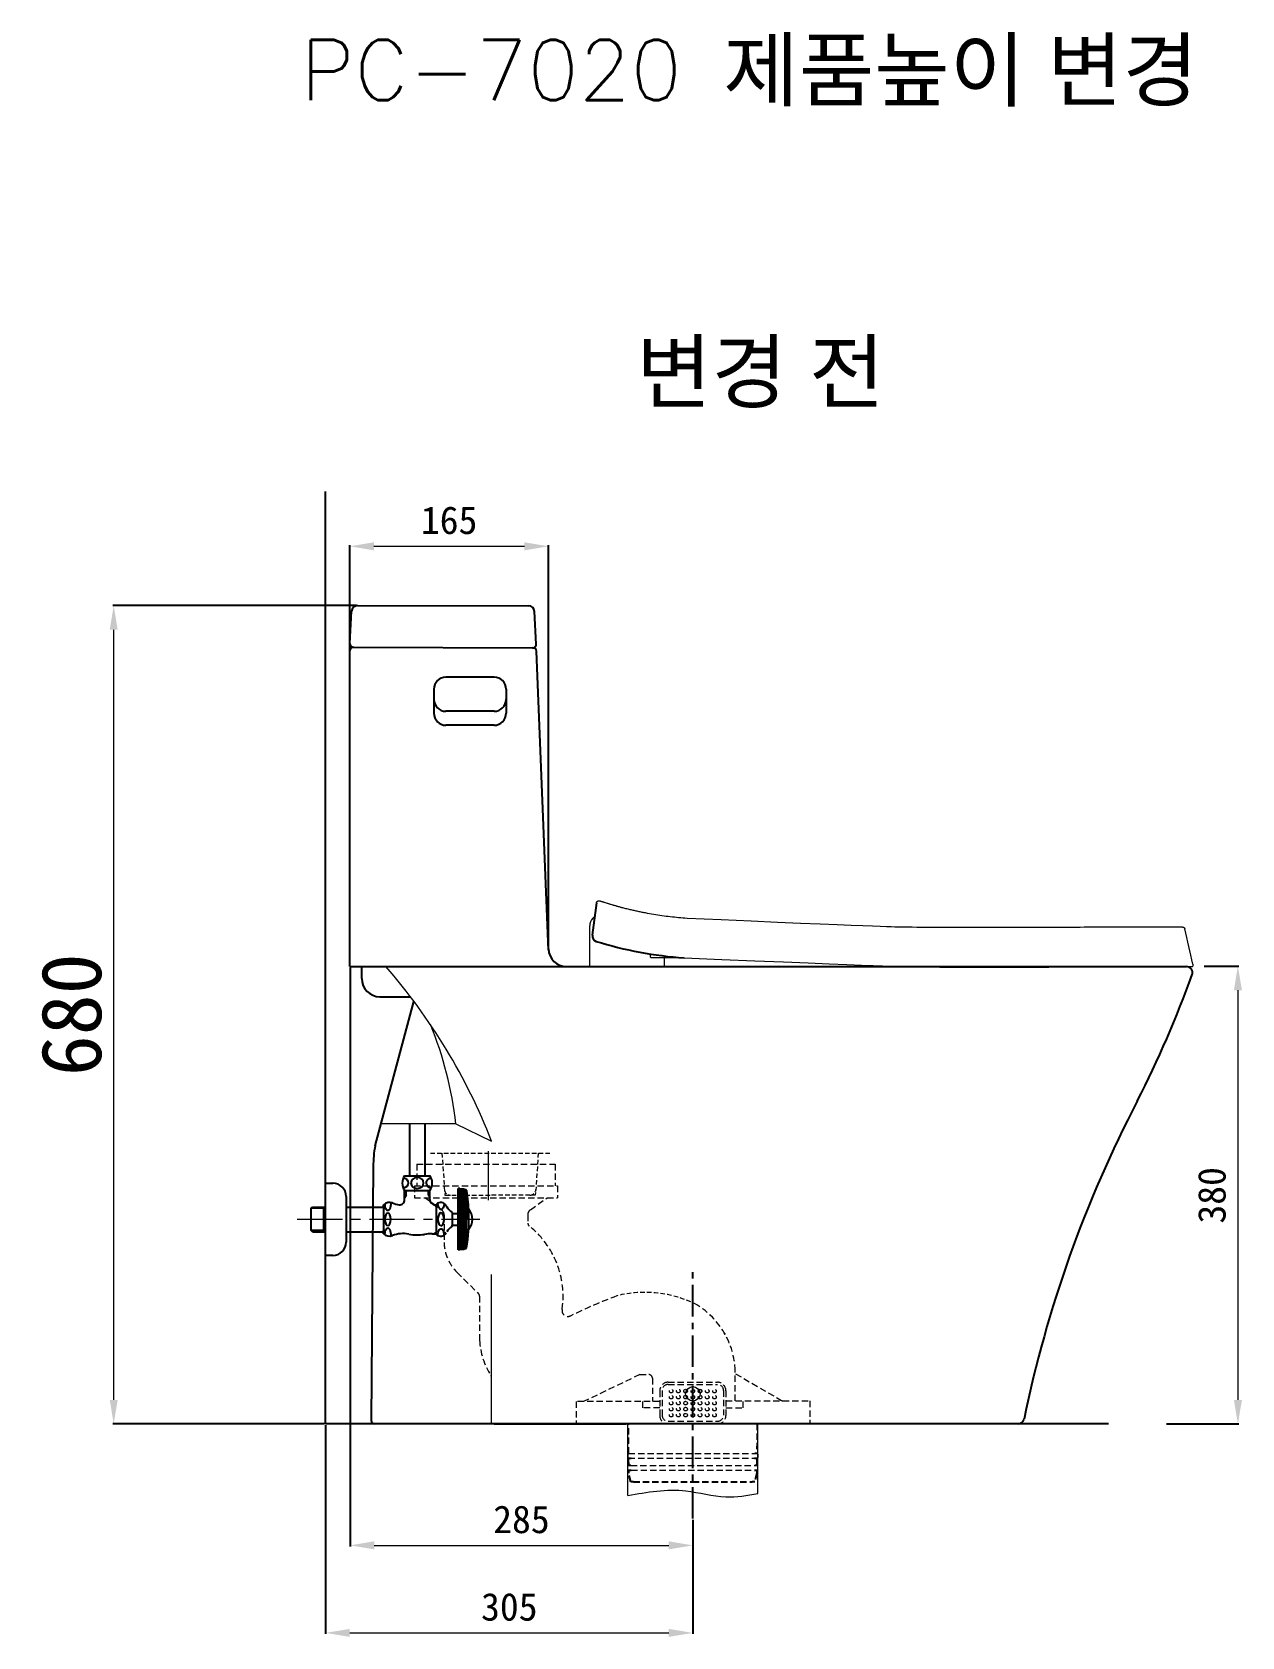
# Model space of a CAD drawing. Extents: x -292 to 8358, y -366 to 1940.
# Drawn here: x 2093 to 3099, y -281 to 1053 of the extents above; entities that cross this region are included whole.
import ezdxf

# ---------------------------------------------------------------- set-up
doc = ezdxf.new("R2010")
doc.units = 0
doc.header["$LTSCALE"] = 3
doc.header["$MEASUREMENT"] = 0
doc.linetypes.add('CENTER', pattern=[2, 1.25, -0.25, 0.25, -0.25])
doc.linetypes.add('HIDDEN', pattern=[0.375, 0.25, -0.125])
doc.layers.get('0').update_dxf_attribs({"linetype": 'CONTINUOUS'})
doc.layers.get('DEFPOINTS').update_dxf_attribs({"linetype": 'CONTINUOUS'})
doc.layers.add('1', color=1, linetype='CENTER', lineweight=5)
doc.layers.add('3', color=3, linetype='CONTINUOUS', lineweight=15)
for name, color, linetype in [('4', 4, 'CONTINUOUS'), ('CENTER', 2, 'CENTER'), ('FAUCET', 4, 'CONTINUOUS')]:
    doc.layers.add(name, color=color, linetype=linetype)
doc.styles.add('GHS', font='romans', dxfattribs={"bigfont": 'ghs'})
doc.dimstyles.new('Standard$0', dxfattribs={"dimtxt": 0.18, "dimasz": 0.18, "dimexe": 0.18, "dimexo": 0.0625, "dimgap": 0.09, "dimtad": 0, "dimtih": 1, "dimtoh": 1, "dimdec": 4, "dimzin": 0, "dimdsep": 46, "dimtxsty": 'Standard', "dimcen": 0.09, "dimadec": 0, "dimazin": 0, "dimtfac": 1, "dimtdec": 4, "dimtofl": 0, "dimtmove": 0, "dimatfit": 3, "dimfxl": 0, "dimtolj": 1, "dimtzin": 0, "dimarcsym": 0})

# ---------------------------------------------------------------- blocks, each defined once
blk = doc.blocks.new('*D37')
at = {"color": 7, "lineweight": -2}
for p, q in [((2357.7, 275.7), (2357.7, -205.3)), ((2642.4, -183.3), (2642.4, -205.3))]:
    blk.add_line(p, q, dxfattribs=at)
at = {"color": 7, "linetype": 'Continuous', "lineweight": 0}
blk.add_line((2377.7, -204.5), (2622.4, -204.5), dxfattribs=at)
at = {"color": 7}
for points in [[(2377.7, -201.1), (2377.7, -207.8), (2357.7, -204.5)], [(2622.4, -201.1), (2622.4, -207.8), (2642.4, -204.5)]]:
    blk.add_solid(points, dxfattribs=at)
at = {"layer": 'DEFPOINTS', "color": 0}
for p in [(2357.7, 276.7), (2642.4, -182.3), (2642.4, -204.5)]:
    blk.add_point(p, dxfattribs=at)
at = {"color": 7, "insert": (2500, -183), "char_height": 23, "attachment_point": 5}
blk.add_mtext('\\A1;285', dxfattribs=at)
blk = doc.blocks.new('*D38')
at = {"color": 7, "lineweight": -2}
for p, q in [((2337.3, -104.6), (2337.3, -278)), ((2642.4, -183.3), (2642.4, -278))]:
    blk.add_line(p, q, dxfattribs=at)
at = {"color": 7, "linetype": 'Continuous', "lineweight": 0}
blk.add_line((2357.3, -277.2), (2622.4, -277.2), dxfattribs=at)
at = {"color": 7}
for points in [[(2357.3, -273.9), (2357.3, -280.5), (2337.3, -277.2)], [(2622.4, -273.9), (2622.4, -280.5), (2642.4, -277.2)]]:
    blk.add_solid(points, dxfattribs=at)
at = {"layer": 'DEFPOINTS', "color": 0}
for p in [(2337.3, -103.6), (2642.4, -182.3), (2642.4, -277.2)]:
    blk.add_point(p, dxfattribs=at)
at = {"color": 7, "insert": (2489.9, -255.7), "char_height": 23, "attachment_point": 5}
blk.add_mtext('\\A1;305', dxfattribs=at)
blk = doc.blocks.new('*D39')
at = {"color": 7, "lineweight": -2}
for p, q in [((3067.3, 276.7), (3096.1, 276.7)), ((3035.9, -103.6), (3096.1, -103.6))]:
    blk.add_line(p, q, dxfattribs=at)
at = {"color": 7, "linetype": 'Continuous', "lineweight": 0}
blk.add_line((3095.3, 256.7), (3095.3, -83.6), dxfattribs=at)
at = {"color": 7}
for points in [[(3092, 256.7), (3098.7, 256.7), (3095.3, 276.7)], [(3092, -83.6), (3098.7, -83.6), (3095.3, -103.6)]]:
    blk.add_solid(points, dxfattribs=at)
at = {"layer": 'DEFPOINTS', "color": 0}
for p in [(3066.3, 276.7), (3034.9, -103.6), (3095.3, -103.6)]:
    blk.add_point(p, dxfattribs=at)
at = {"color": 7, "insert": (3073.8, 86.3), "char_height": 23, "attachment_point": 5, "rotation": 90}
blk.add_mtext('\\A1;380', dxfattribs=at)
blk = doc.blocks.new('*D40')
at = {"color": 7, "lineweight": -2}
for p, q in [((2362.9, 576.2), (2160.4, 576.2)), ((2336.3, -103.6), (2160.4, -103.6))]:
    blk.add_line(p, q, dxfattribs=at)
at = {"color": 7, "linetype": 'Continuous', "lineweight": 0}
blk.add_line((2161.2, -83.6), (2161.2, 556.2), dxfattribs=at)
at = {"color": 7}
for points in [[(2157.9, 556.2), (2164.5, 556.2), (2161.2, 576.2)], [(2157.9, -83.6), (2164.5, -83.6), (2161.2, -103.6)]]:
    blk.add_solid(points, dxfattribs=at)
at = {"layer": 'DEFPOINTS', "color": 0}
for p in [(2161.2, 576.2), (2363.9, 576.2), (2337.3, -103.6)]:
    blk.add_point(p, dxfattribs=at)
at = {"color": 1, "insert": (2126.2, 236.3), "char_height": 50, "attachment_point": 5, "rotation": 90}
blk.add_mtext('\\A1;680', dxfattribs=at)
blk = doc.blocks.new('*D41')
at = {"color": 7, "lineweight": -2}
for p, q in [((2357.4, 277.3), (2357.4, 626.3)), ((2522.5, 291), (2522.5, 626.3))]:
    blk.add_line(p, q, dxfattribs=at)
at = {"color": 7, "linetype": 'Continuous', "lineweight": 0}
blk.add_line((2377.4, 625.5), (2502.5, 625.5), dxfattribs=at)
at = {"color": 7}
for points in [[(2377.4, 628.8), (2377.4, 622.1), (2357.4, 625.5)], [(2502.5, 628.8), (2502.5, 622.1), (2522.5, 625.5)]]:
    blk.add_solid(points, dxfattribs=at)
at = {"layer": 'DEFPOINTS', "color": 0}
for p in [(2522.5, 625.5), (2522.5, 290), (2357.4, 276.3)]:
    blk.add_point(p, dxfattribs=at)
at = {"color": 7, "insert": (2439.9, 647), "char_height": 23, "attachment_point": 5}
blk.add_mtext('\\A1;165', dxfattribs=at)

msp = doc.modelspace()

# ---------------------------------------------------------------- linework, layer by layer
at = {"color": 5}
for p, q in [((2337.3, -103.6), (2337.3, 671.1)), ((2987.8, -103.6), (2337.3, -103.6))]:
    msp.add_line(p, q, dxfattribs=at)
at = {"color": 7}
for p, q in [((2363.9, 576.2), (2505.9, 576)), ((2357.5, 544.8), (2358.9, 571.5)), ((2512.3, 544.3), (2510.9, 571.3)), ((2357.4, 276.3), (2357.4, 538.6)), ((2360.4, 541.6), (2509.3, 541.2)), ((2522.5, 290), (2512.5, 538.3)), ((2562.3, 329.2), (2558.9, 302.5)), ((2357.4, 276.3), (2501.8, 276.3)), ((2367.4, 266.3), (2367.4, 276.3)), ((2501.8, 276.3), (3052.6, 276.3)), ((2556.8, 276.3), (2619, 276.3)), ((2378.5, 127.5), (2410.6, 247.4)), ((2382.4, 251.3), (2407.7, 251.3)), ((2376.8, 110.3), (2375.2, -100.6)), ((2449.3, -103.6), (2378.2, -103.6)), ((2477.4, -103.6), (2587, -103.6))]:
    msp.add_line(p, q, dxfattribs=at)
at = {"color": 7, "linetype": 'HIDDEN', "lineweight": 0, "ltscale": 7}
for p, q in [((2413, 112.3), (2528, 112.3)), ((2413, 112.3), (2413, 94.3)), ((2528, 112.3), (2528, 94.3)), ((2411, 94.3), (2530, 94.3)), ((2411, 94.3), (2411, 84.3)), ((2530, 94.3), (2530, 84.3)), ((2411, 84.3), (2530, 84.3)), ((2507.4, 74.2), (2521.3, 84.3)), ((2435.7, 70.2), (2435.7, 47)), ((2505.3, 70.2), (2505.3, 63.2)), ((2446.4, 22.4), (2464.3, 4.6)), ((2465.2, 2.5), (2465.2, -34)), ((2475.2, -103.6), (2475.2, -65.1)), ((2598.4, -62.6), (2551.6, -85)), ((2598.4, -62.6), (2605.8, -62.6)), ((2608.8, -65.6), (2608.8, -85)), ((2677.7, -84.5), (2677.7, -59.3)), ((2677.9, -61.9), (2716.1, -84.1)), ((2614.9, -76), (2614.9, -96.6)), ((2616.9, -75.8), (2616.9, -96.3)), ((2621.9, -69), (2662.9, -69)), ((2621.9, -70.8), (2662.9, -70.8)), ((2667.9, -75.8), (2667.9, -96.3)), ((2669.9, -76), (2669.9, -96.6)), ((2614.9, -85), (2545.6, -85)), ((2545.6, -85), (2545.6, -103.6)), ((2600.7, -85), (2600.7, -90.1)), ((2614.9, -90.1), (2600.7, -90.1)), ((2669.9, -84.5), (2739.7, -84.5)), ((2669.9, -90.1), (2684.2, -90.1)), ((2684.2, -90.1), (2684.2, -84.5)), ((2739.7, -84.5), (2739.7, -103.6)), ((2621.9, -101.3), (2662.9, -101.3)), ((2589, -132.1), (2588.8, -132.1)), ((2589, -128.1), (2695.9, -128.1)), ((2589, -132.1), (2695.9, -132.1)), ((2590.9, -138.1), (2693.9, -138.1)), ((2591.2, -142.1), (2693.6, -142.1))]:
    msp.add_line(p, q, dxfattribs=at)
at = {"color": 7, "linetype": 'Continuous', "lineweight": 0}
for p, q in [((2588.3, -163), (2588.3, -103.6)), ((2696.4, -161.5), (2696.4, -103.6)), ((2588.3, -128.6), (2588.3, -131.6)), ((2696.4, -128.6), (2696.4, -131.6))]:
    msp.add_line(p, q, dxfattribs=at)
at = {"color": 7, "linetype": 'HIDDEN', "ltscale": 7}
for p, q in [((2589, -128.1), (2588.9, -103.6)), ((2695.8, -103.6), (2695.7, -128.1)), ((2589, -132.1), (2591.2, -132.1)), ((2589.1, -138.1), (2589, -132.1)), ((2693.6, -132.1), (2695.7, -132.1)), ((2695.7, -128.1), (2693.9, -128.1)), ((2695.7, -132.1), (2695.6, -138.1)), ((2590.9, -138.1), (2588.8, -138.1)), ((2588.8, -142.1), (2591.2, -142.1)), ((2589.1, -144.6), (2589.1, -142.1)), ((2591, -151.6), (2589.1, -144.6)), ((2693.6, -142.1), (2695.9, -142.1)), ((2695.6, -144.6), (2693.8, -151.6)), ((2695.9, -138.1), (2693.9, -138.1)), ((2695.6, -142.1), (2695.6, -144.6)), ((2593, -151.6), (2591, -151.6)), ((2593, -151.6), (2642.4, -151.6)), ((2642.4, -151.6), (2691.8, -151.6)), ((2693.8, -151.6), (2691.8, -151.6))]:
    msp.add_line(p, q, dxfattribs=at)
at = {"color": 7, "linetype": 'HIDDEN', "lineweight": 0, "ltscale": 7}
for centre in [(2624.4, -76.3), (2624.4, -81.3), (2624.4, -86.3), (2624.4, -91.3), (2624.4, -96.3)]:
    msp.add_circle(centre, 1.5, dxfattribs=at)
at = {"color": 7}
for centre, radius, start, end in [((2363.9, 571.2), 5, 90, 177.0393), ((2505.9, 571), 5, 2.9606, 90), ((2360.4, 538.6), 3, 89.8999, 180), ((2360.5, 544.6), 3, 177.0393, 269.8999), ((2509.3, 544.2), 3, 269.8999, 2.9606), ((2509.5, 538.2), 3, 1.2161, 89.8999), ((2563.9, 301.9), 5, 172.8994, 247.9703), ((2658.8, 611), 328.3, 252.8594, 265.8851), ((2537.5, 291.3), 15, 181.2619, 270), ((2229, 566.8), 880, 332.8067, 340.2651), ((3052.6, 271.3), 4.99, 340.2651, 90), ((2382.4, 266.3), 15, 180, 270), ((3909.1, -303.9), 1012.3, 152.4309, 168.3591), ((2476.8, 109.5), 100, 169.6083, 179.5663), ((2378.2, -100.6), 3, 179.5663, 270), ((2912.7, -98.6), 5, 270, 348.5243)]:
    msp.add_arc(centre, radius, start, end, dxfattribs=at)
at = {"color": 7, "linetype": 'HIDDEN', "lineweight": 0, "ltscale": 7}
for centre, radius, start, end in [((2430.7, 70.2), 5, 0.0447, 54.1067), ((2510.3, 70.2), 5, 125.8861, 179.7556), ((2508.3, 63.2), 3, 179.7556, 231.4151), ((2459.8, 2.4), 74.8, 351.5468, 51.4151), ((2472.1, 48.2), 36.4, 181.8849, 225.0733), ((2462.2, 2.5), 3, 0.0895, 45.2408), ((2710.3, -352.7), 378.8, 110.2437, 116.5549), ((2538.7, -9.3), 5, 171.5468, 296.5549), ((2610.7, -61.8), 67, 2.0828, 58.4605), ((2523.3, -31.5), 58.1, 182.4762, 213.3534), ((2472.2, -65.1), 3, 0, 33.3534), ((2605.8, -65.6), 3, 0, 90), ((2621.9, -76), 7, 90, 180), ((2621.9, -75.8), 5, 90, 180), ((2662.9, -76), 7, 360, 90), ((2662.9, -75.8), 5, 0, 90), ((2717.6, -81.5), 3, 239.7939, 270), ((2621.9, -96.6), 7, 179.7381, 270), ((2621.9, -96.3), 5, 180, 270), ((2662.9, -96.3), 5, 270, 0), ((2662.9, -96.6), 7, 270, 0), ((2588.8, -131.6), 0.5, 180, 270), ((2695.9, -128.6), 0.5, 0, 90), ((2695.9, -131.6), 0.5, 270, 360), ((2588.8, -138.6), 0.5, 90, 180), ((2588.8, -141.6), 0.5, 180, 270), ((2695.9, -138.6), 0.5, 0, 90), ((2695.9, -141.6), 0.5, 270, 0)]:
    msp.add_arc(centre, radius, start, end, dxfattribs=at)
at = {"color": 7, "linetype": 'HIDDEN', "lineweight": 0, "ltscale": 5}
msp.add_arc((2602.5, -90.6), 96.3, 63.2809, 103.9725, dxfattribs=at)
at = {"color": 7, "linetype": 'Continuous', "lineweight": 0}
msp.add_spline([(2588.3, -163), (2636.7, -159.2), (2669.9, -164.2), (2696.4, -161.5)], degree=3, dxfattribs=at)
at = {"layer": '1', "color": 7, "linetype": 'Continuous'}
for p, q in [((2556.8, 276.3), (2556.8, 310.2)), ((2619, 276.3), (2619, 283.9)), ((2433.6, 74.2), (2419.7, 84.3))]:
    msp.add_line(p, q, dxfattribs=at)
at = {"layer": '1', "color": 7, "linetype": 'CENTER', "ltscale": 10}
msp.add_line((2313.7, 66.4), (2465.3, 66.4), dxfattribs=at)
at = {"layer": '1', "color": 7, "linetype": 'HIDDEN', "ltscale": 7}
for centre in [(2630.4, -76.3), (2630.4, -76.3), (2630.4, -81.3), (2630.4, -81.3), (2636.4, -76.3), (2636.4, -81.3), (2642.4, -76.3), (2642.4, -81.3), (2648.4, -76.3), (2648.4, -81.3), (2648.4, -81.3), (2654.4, -76.3), (2654.4, -76.3), (2654.4, -81.3), (2654.4, -81.3), (2660.4, -76.3), (2660.4, -76.3), (2660.4, -81.3), (2660.4, -81.3), (2630.4, -86.3), (2630.4, -86.3), (2630.4, -91.3), (2630.4, -91.3), (2636.4, -86.3), (2636.4, -91.3), (2642.4, -86.3), (2642.4, -91.3), (2648.4, -86.3), (2648.4, -86.3), (2648.4, -91.3), (2648.4, -91.3), (2654.4, -86.3), (2654.4, -86.3), (2654.4, -91.3), (2654.4, -91.3), (2660.4, -86.3), (2660.4, -86.3), (2660.4, -91.3), (2660.4, -91.3), (2630.4, -96.3), (2630.4, -96.3), (2636.4, -96.3), (2642.4, -96.3), (2648.4, -96.3), (2648.4, -96.3), (2654.4, -96.3), (2654.4, -96.3), (2660.4, -96.3), (2660.4, -96.3)]:
    msp.add_circle(centre, 1.5, dxfattribs=at)
at = {"layer": '1', "color": 7, "linetype": 'Continuous'}
for centre in [(2636.4, -76.3), (2636.4, -81.3), (2648.4, -76.3)]:
    msp.add_circle(centre, 1.5, dxfattribs=at)
at = {"layer": '1', "color": 7, "linetype": 'HIDDEN', "ltscale": 0.3}
for centre in [(2636.4, -86.3), (2636.4, -91.3), (2636.4, -96.3)]:
    msp.add_circle(centre, 1.5, dxfattribs=at)
at = {"layer": '1', "color": 7, "linetype": 'Continuous'}
for centre, radius, start, end in [((2565.9, 310.2), 9.1, 136.8423, 180), ((2569.7, 306.7), 14.3, 128.7913, 136.8423), ((3057.2, 277.4), 1, 270.0063, 13.018)]:
    msp.add_arc(centre, radius, start, end, dxfattribs=at)
at = {"layer": '1', "color": 7, "linetype": 'Continuous', "extrusion": (0, 0, -1)}
msp.add_arc((-2607.5, 284.4), 0.5, 270, 359.4, dxfattribs=at)
at = {"layer": '1', "color": 7, "linetype": 'Continuous'}
for points, degree, knots in [([(2562.3, 329.2), (2562.3, 329.4), (2562.3, 329.8), (2562.7, 330.3), (2563.1, 330.7), (2563.6, 330.9), (2564, 330.9), (2564.2, 331), (2564.4, 330.9), (2564.5, 330.9), (2564.7, 330.9), (2564.8, 330.9), (2564.8, 330.9), (2564.9, 330.8), (2564.9, 330.8)], 3, [0, 0, 0, 0, 0.045151, 0.108704, 0.159286, 0.201949, 0.237824, 0.265764, 0.288234, 0.314375, 0.358177, 0.462235, 0.710803, 1, 1, 1, 1]), ([(2582.7, 325.5), (2582.3, 325.6), (2581.8, 325.7), (2581, 326), (2580.5, 326.1), (2579.3, 326.4), (2578.5, 326.7), (2576.9, 327.1), (2576.2, 327.3), (2574.7, 327.8), (2574, 328), (2572.7, 328.4), (2572, 328.6), (2570.8, 328.9), (2570.3, 329.1), (2569.2, 329.4), (2568.8, 329.6), (2567.9, 329.9), (2567.5, 330), (2566.8, 330.2), (2566.5, 330.3), (2566.2, 330.4), (2566, 330.5), (2565.8, 330.5), (2565.8, 330.6), (2565.6, 330.6), (2565.5, 330.6), (2565.4, 330.7), (2565.4, 330.7), (2565.3, 330.7), (2565.2, 330.8), (2565.1, 330.8), (2565.1, 330.8)], 3, [0, 0, 0, 0, 0.036347, 0.036347, 0.072693, 0.072693, 0.145387, 0.145387, 0.21808, 0.21808, 0.290773, 0.290773, 0.363467, 0.363467, 0.43616, 0.43616, 0.508853, 0.508853, 0.581547, 0.581547, 0.65424, 0.65424, 0.690587, 0.690587, 0.726934, 0.726934, 0.76328, 0.76328, 0.799627, 0.799627, 0.87232, 1, 1, 1, 1]), ([(2582.9, 325.4), (2582.9, 325.4), (2582.9, 325.5), (2576.9, 327), (2570.9, 328.8), (2565.1, 330.8)], 3, [0, 0, 0, 0, 0.004294, 0.004294, 1, 1, 1, 1]), ([(2637.6, 316.3), (2632.9, 316.6), (2628.3, 317.1), (2619.1, 318.2), (2614.4, 318.8), (2607.6, 320), (2605.3, 320.4), (2602.4, 321), (2601.8, 321.1), (2600.7, 321.3), (2600.1, 321.4), (2599, 321.6), (2598.4, 321.8), (2597.3, 322), (2596.7, 322.1), (2595.6, 322.4), (2595, 322.5), (2593.9, 322.7), (2593.3, 322.9), (2591.6, 323.3), (2590.5, 323.5), (2588.3, 324.1), (2587.1, 324.3), (2585.5, 324.8), (2584.9, 324.9), (2583.8, 325.2), (2583.3, 325.3), (2582.7, 325.5)], 3, [0, 0, 0, 0, 0.25, 0.25, 0.5, 0.5, 0.625, 0.625, 0.65625, 0.65625, 0.6875, 0.6875, 0.71875, 0.71875, 0.75, 0.75, 0.78125, 0.78125, 0.8125, 0.8125, 0.875, 0.875, 0.9375, 0.9375, 0.96875, 0.96875, 1, 1, 1, 1]), ([(3049.2, 309.2), (3049.3, 309.2), (3048.9, 309.2), (3047.6, 309.2), (3046.6, 309.2), (3044.1, 309.2), (3042.5, 309.2), (3038.7, 309.2), (3036.4, 309.2), (3028.9, 309.2), (3022.7, 309.2), (3008.6, 309.1), (3001, 309.1), (2984.9, 309), (2976.4, 309), (2958.7, 308.9), (2949.4, 308.9), (2930.1, 308.8), (2920.3, 308.8), (2900.3, 308.7), (2890, 308.7), (2859, 308.7), (2837.8, 308.8), (2807.3, 309.2), (2798, 309.3), (2637.6, 316.3)], 3, [0, 0, 0, 0, 0.03125, 0.03125, 0.0625, 0.0625, 0.09375, 0.09375, 0.125, 0.125, 0.1875, 0.1875, 0.25, 0.25, 0.3125, 0.3125, 0.375, 0.375, 0.4375, 0.4375, 0.5, 0.5, 0.625, 0.625, 0.6795523, 0.6795523, 0.6795523, 0.6795523]), ([(3049.2, 309.2), (3049.5, 309.2), (3049.7, 309.2), (3050.1, 309), (3050.3, 308.9), (3050.7, 308.6), (3050.8, 308.5), (3051.1, 308.1), (3051.1, 307.9), (3051.2, 307.7)], 3, [0, 0, 0, 0, 0.25, 0.25, 0.5, 0.5, 0.75, 0.75, 1, 1, 1, 1]), ([(3049.9, 309.1), (3050.2, 309), (3051, 308.3), (3051.2, 307.7)], 2, [0, 0, 0, 0.33332, 1, 1, 1]), ([(3058.1, 277.6), (3058.1, 277.6), (3058.1, 277.6), (3058.1, 277.6), (3058.1, 277.8), (3058.1, 278), (3058, 278.2), (3058, 278.3), (3055.7, 288.2), (3053.4, 297.9), (3051.2, 307.7)], 3, [0, 0, 0, 0, 0.000264, 0.000264, 0.000264, 0.017696, 0.017696, 0.028003, 0.028003, 1, 1, 1, 1]), ([(2608.6, 283.9), (2611.9, 283.9), (2615.4, 283.9), (2623, 283.9), (2626.9, 283.9), (2631.1, 283.9)], 3, [0, 0, 0, 0, 0.4713646, 0.4713646, 0.87535, 0.87535, 0.87535, 0.87535]), ([(2635.2, 283.5), (2812.3, 276.3), (2815.7, 276.2), (2830.1, 276.1), (2841, 276), (2862.6, 275.9), (2873.3, 275.9), (2894.5, 275.9), (2905, 275.9), (2925.6, 275.9), (2935.7, 276), (2955.4, 276), (2964.9, 276.1), (2983.1, 276.2), (2991.7, 276.2), (3008.1, 276.3), (3016, 276.3), (3030.3, 276.3), (3036.6, 276.3), (3046.8, 276.4), (3050.6, 276.4), (3054.5, 276.4), (3055.5, 276.4), (3056.8, 276.4), (3057.2, 276.4), (3057.2, 276.4)], 3, [0.3554843, 0.3554843, 0.3554843, 0.3554843, 0.375, 0.375, 0.4375, 0.4375, 0.5, 0.5, 0.5625, 0.5625, 0.625, 0.625, 0.6875, 0.6875, 0.75, 0.75, 0.8125, 0.8125, 0.875, 0.875, 0.9375, 0.9375, 0.96875, 0.96875, 1, 1, 1, 1])]:
    msp.add_open_spline(points, degree=degree, knots=knots, dxfattribs=at)
for points in [[(2607, 286.8), (2607, 286), (2607, 285.2), (2607, 284.4)], [(2607.5, 283.9), (2607.5, 283.9), (2607.8, 283.9), (2608.6, 283.9)], [(2668.4, -27.6), (2668.7, -28.2), (2669, -28.7), (2669.3, -29.3)], [(2668.4, -27.6), (2668.7, -28.2), (2669, -28.7), (2669.3, -29.3)]]:
    msp.add_open_spline(points, degree=3, dxfattribs=at)
at = {"layer": '3', "color": 7, "linetype": 'Continuous', "lineweight": 5}
for p, q in [((2445.4, 145.8), (2383.4, 145.8)), ((2445.4, 145.8), (2475.2, 131.4)), ((2475.2, -103.6), (2475.2, 20.5))]:
    msp.add_line(p, q, dxfattribs=at)
at = {"layer": '3', "color": 7, "linetype": 'HIDDEN', "lineweight": 0, "ltscale": 5}
for p, q in [((2424.3, 121.4), (2524.9, 121.4)), ((2433.9, 121.4), (2436.4, 86.4)), ((2513.9, 121.4), (2512, 90.7)), ((2436.4, 86.4), (2473.9, 86.4)), ((2507.1, 86.4), (2473.9, 86.4)), ((2511.4, 86.4), (2509, 86.4)), ((2511.7, 88.7), (2511.4, 86.4))]:
    msp.add_line(p, q, dxfattribs=at)
at = {"layer": '3', "color": 7, "linetype": 'CENTER', "lineweight": 0, "ltscale": 15}
msp.add_line((2472.5, 82.2), (2472.5, 123.1), dxfattribs=at)
at = {"layer": '3', "color": 7, "linetype": 'Continuous', "lineweight": 0}
msp.add_circle((2642.4, -78.6), 6, dxfattribs=at)
at = {"layer": '3', "color": 7, "linetype": 'Continuous', "lineweight": 5}
for centre, radius, start, end in [((2008.9, -52.2), 501.2, 21.4923, 40.9621), ((2148.5, 113.5), 298.7, 6.2024, 22.5719)]:
    msp.add_arc(centre, radius, start, end, dxfattribs=at)
at = {"layer": '3', "color": 7, "linetype": 'HIDDEN', "lineweight": 0, "ltscale": 5}
for centre, start, end in [((2441, 91.4), 184.0856, 270), ((2507, 91.4), 270, 356.484)]:
    msp.add_arc(centre, 5, start, end, dxfattribs=at)
at = {"layer": '4', "color": 7}
for p, q in [((2407.1, 145.8), (2407.1, 102.4)), ((2419.8, 145.8), (2419.8, 102.4)), ((2337.3, 36.4), (2337.3, 96.4)), ((2337.3, 96.4), (2343.3, 96.4)), ((2402.9, 102.4), (2407.1, 102.4)), ((2407.1, 102.4), (2423.9, 102.4)), ((2354.3, 85.4), (2354.3, 47.4)), ((2402.9, 90.4), (2423.9, 90.4)), ((2402.9, 82.5), (2402.9, 90.4)), ((2402.9, 86.4), (2404.2, 86.4)), ((2404.2, 86.4), (2402.9, 84.2)), ((2404.2, 86.4), (2404.2, 90.4)), ((2422.7, 86.4), (2422.7, 90.4)), ((2422.7, 86.4), (2423.9, 86.4)), ((2422.7, 86.4), (2423.9, 84.2)), ((2423.9, 82.9), (2423.9, 90.4)), ((2447.4, 90.9), (2447.4, 91.9)), ((2448.9, 91.9), (2447.4, 91.9)), ((2447.4, 66.4), (2447.4, 90.9)), ((2448.9, 91.7), (2448.9, 91.9)), ((2448.9, 91.7), (2448.9, 66.4)), ((2452.4, 91), (2448.9, 91)), ((2452.4, 90), (2448.9, 90)), ((2452.4, 89), (2448.9, 89)), ((2452.4, 88), (2448.9, 88)), ((2452.4, 87), (2448.9, 87)), ((2452.4, 86), (2448.9, 86)), ((2452.4, 85), (2448.9, 85)), ((2452.4, 84), (2448.9, 84)), ((2452.4, 83), (2448.9, 83)), ((2452.4, 82), (2448.9, 82)), ((2452.4, 81), (2448.9, 81)), ((2452.4, 91.4), (2449.2, 91.4)), ((2452.9, 90.9), (2452.4, 91.4)), ((2452.4, 91.4), (2452.4, 66.4)), ((2453.7, 90.9), (2452.9, 90.9)), ((2452.9, 90.9), (2452.9, 66.4)), ((2454.3, 90.4), (2454.3, 66.4)), ((2325.3, 75.6), (2326.3, 76.6)), ((2335.8, 75.6), (2325.3, 75.6)), ((2325.4, 57.1), (2325.4, 75.6)), ((2326.3, 76.6), (2337.3, 76.6)), ((2335.8, 75.6), (2336.8, 76.6)), ((2335.8, 56.1), (2335.8, 76.6)), ((2336.2, 76), (2336.2, 56.8)), ((2354.3, 76.6), (2385.4, 76.6)), ((2385.4, 75.6), (2385.4, 78.4)), ((2385.4, 75.6), (2385.4, 57.1)), ((2428.4, 77.6), (2427.1, 78.6)), ((2428.4, 78.4), (2429.3, 78.4)), ((2428.4, 77.6), (2428.4, 78.4)), ((2428.4, 77.6), (2429.3, 77.6)), ((2429.3, 78.4), (2429.3, 79.1)), ((2429.3, 54.4), (2429.3, 78.4)), ((2437.4, 77.7), (2438, 76.8)), ((2442.3, 72.1), (2442.3, 71.1)), ((2442.3, 71.1), (2447.4, 71.1)), ((2442.3, 71.1), (2442.3, 61.6)), ((2452.4, 80), (2448.9, 80)), ((2452.4, 79), (2448.9, 79)), ((2452.4, 78), (2448.9, 78)), ((2452.4, 77), (2448.9, 77)), ((2452.4, 76), (2448.9, 76)), ((2452.4, 75), (2448.9, 75)), ((2452.4, 74), (2448.9, 74)), ((2452.4, 73), (2448.9, 73)), ((2452.4, 72), (2448.9, 72)), ((2452.4, 71), (2448.9, 71)), ((2452.4, 70), (2448.9, 70)), ((2452.4, 69), (2448.9, 69)), ((2452.4, 68), (2448.9, 68)), ((2452.4, 67), (2448.9, 67)), ((2335.8, 57.1), (2325.3, 57.1)), ((2326.3, 56.1), (2325.3, 57.1)), ((2326.3, 56.1), (2337.3, 56.1)), ((2336.8, 56.1), (2335.8, 57.1)), ((2354.3, 56.1), (2385.4, 56.1)), ((2385.4, 54.4), (2385.4, 57.1)), ((2385.4, 56.1), (2385.4, 56)), ((2385.4, 54.4), (2385.4, 56)), ((2425.7, 54.4), (2429.3, 54.4)), ((2428.4, 55.1), (2427.1, 54.4)), ((2428.4, 55.1), (2429.3, 55.1)), ((2428.4, 54.4), (2428.4, 55.1)), ((2429.3, 53.7), (2429.3, 54.4)), ((2436.4, 55.1), (2436.9, 56)), ((2442.3, 60.7), (2442.3, 61.6)), ((2442.3, 61.6), (2447.4, 61.6)), ((2447.4, 40.9), (2447.4, 66.4)), ((2448.9, 41.1), (2448.9, 66.4)), ((2452.4, 65.8), (2448.9, 65.8)), ((2452.4, 64.8), (2448.9, 64.8)), ((2452.4, 63.8), (2448.9, 63.8)), ((2452.4, 62.8), (2448.9, 62.8)), ((2452.4, 61.8), (2448.9, 61.8)), ((2452.4, 60.8), (2448.9, 60.8)), ((2452.4, 59.8), (2448.9, 59.8)), ((2452.4, 58.8), (2448.9, 58.8)), ((2452.4, 57.8), (2448.9, 57.8)), ((2452.4, 56.8), (2448.9, 56.8)), ((2452.4, 55.8), (2448.9, 55.8)), ((2452.4, 54.8), (2448.9, 54.8)), ((2452.4, 53.8), (2448.9, 53.8)), ((2452.4, 41.4), (2452.4, 66.4)), ((2452.9, 41.9), (2452.9, 66.4)), ((2454.3, 42.4), (2454.3, 66.4)), ((2448.9, 40.9), (2447.4, 40.9)), ((2452.4, 52.8), (2448.9, 52.8)), ((2452.4, 51.8), (2448.9, 51.8)), ((2452.4, 50.8), (2448.9, 50.8)), ((2452.4, 49.8), (2448.9, 49.8)), ((2452.4, 48.8), (2448.9, 48.8)), ((2452.4, 47.8), (2448.9, 47.8)), ((2452.4, 46.8), (2448.9, 46.8)), ((2452.4, 45.8), (2448.9, 45.8)), ((2452.4, 44.8), (2448.9, 44.8)), ((2452.4, 43.8), (2448.9, 43.8)), ((2452.4, 42.8), (2448.9, 42.8)), ((2452.4, 41.8), (2448.9, 41.8)), ((2448.9, 40.9), (2448.9, 41.1)), ((2452.4, 41.4), (2449.2, 41.4)), ((2452.9, 41.9), (2452.4, 41.4)), ((2453.7, 41.9), (2452.9, 41.9)), ((2343.3, 36.4), (2337.3, 36.4))]:
    msp.add_line(p, q, dxfattribs=at)
for centre, radius, start, end in [((2343.3, 85.4), 11, 0, 90), ((2410.9, 96.4), 10, 143.1301, 216.8699), ((2415.9, 96.4), 10, 323.1301, 36.8699), ((2390.3, 73.4), 7, 69.0339, 134.5129), ((2398.9, 82.5), 4, 262.2883, 0), ((2428.4, 82.9), 4.5, 180, 270), ((2432.8, 75), 5.36, 30, 130.4306), ((2449.2, 91.7), 0.3, 180, 270), ((2453.7, 90.2), 0.7, 9.4934, 90), ((2311.4, 66.4), 145, 1.9431, 9.4934), ((2401.7, 103.1), 24.8, 249.0339, 262.2883), ((2450.1, 83.8), 14, 210, 236.1902), ((2311.4, 66.4), 145, 350.5066, 1.9431), ((2445.2, 66.3), 14, 0.2473, 38.2141), ((2390.3, 59.4), 7, 225.5, 290.9661), ((2401.7, 29.7), 24.8, 79.2627, 110.9661), ((2413.4, 91.4), 38, 259.2627, 279.3048), ((2425.7, 16.4), 38, 90, 99.3048), ((2432.8, 57.7), 5.36, 229.5694, 330), ((2450.1, 49), 14, 123.8098, 150), ((2445.2, 66.5), 14, 321.7859, 359.7527), ((2343.3, 47.4), 11, 270, 0), ((2449.2, 41.1), 0.3, 90, 180), ((2453.7, 42.6), 0.7, 270, 350.5066)]:
    msp.add_arc(centre, radius, start, end, dxfattribs=at)
at = {"layer": '4', "color": 7, "extrusion": (0, 0, -1)}
for centre, major_axis, ratio, start_param, end_param in [((2400.7, 96.6), (-5.23, 0), 0.866391, 1.824119, 4.49897), ((2426.2, 96.6), (-5.23, 0), 0.866391, -1.341088, 1.301465), ((2389, 78.9), (0, 5.22), 0.46009, 1.292018, 4.793095), ((2433.1, 80), (0, 5.4), 0.478204, 1.649187, 4.692658), ((2389, 54), (0, 5.22), 0.46009, 4.613779, 8.15122), ((2433.1, 53.1), (0, 5.4), 0.478204, 4.6817, 7.825213)]:
    msp.add_ellipse(centre, major_axis=major_axis, ratio=ratio, start_param=start_param, end_param=end_param, dxfattribs=at)
for centre, major_axis, ratio in [((2413.4, 96.6), (-5.23, 0), 0.866391), ((2389, 66.4), (0, -5.22), 0.46009), ((2433.1, 66.4), (0, -5.4), 0.478204)]:
    msp.add_ellipse(centre, major_axis=major_axis, ratio=ratio, dxfattribs=at)
at = {"layer": 'CENTER', "color": 7, "linetype": 'CENTER', "ltscale": 7}
msp.add_line((2642.4, -182.3), (2642.4, 26.9), dxfattribs=at)
msp.add_line((2642.4, -182.3), (2642.4, 26.9), dxfattribs=at)
at = {"layer": 'FAUCET', "color": 7}
for p, q in [((2427.3, 506.8), (2427.3, 486.8)), ((2477.3, 516.8), (2437.3, 516.8)), ((2487.3, 506.8), (2487.3, 486.8)), ((2477.3, 488.4), (2437.3, 488.4)), ((2477.3, 476.8), (2437.3, 476.8))]:
    msp.add_line(p, q, dxfattribs=at)
for centre, start, end in [((2437.3, 506.8), 90, 180), ((2477.3, 506.8), 0, 90), ((2437.3, 498.4), 180, 270), ((2477.3, 498.4), 270, 0), ((2437.3, 486.8), 180, 270), ((2477.3, 486.8), 270, 0)]:
    msp.add_arc(centre, 10, start, end, dxfattribs=at)

# ---------------------------------------------------------------- texts
at = {"char_height": 50, "attachment_point": 1, "style": 'GHS'}
for s, width, insert in [('PC-7020 {\\fGulim|b0|i0|c129|p50;제품높이 변경}', 1447.626, (2316.3, 1046.2)), ('{\\fGulim|b0|i0|c129|p50;변경 전}', 261.9, (2595.3, 795.4))]:
    msp.add_mtext_dynamic_manual_height_columns(s, width=width, gutter_width=20, heights=[0], dxfattribs=dict(at, insert=insert))

# ---------------------------------------------------------------- dimensions: what is measured, and where the dimension line sits
at = {"color": 7}
for base, p1, p2, picture, middle in [((2522.5, 625.5), (2357.4, 276.3), (2522.5, 290), '*D41', (2439.9, 647)), ((2642.4, -204.5), (2357.7, 276.7), (2642.4, -182.3), '*D37', (2500, -183))]:
    dim = msp.add_linear_dim(base=base, p1=p1, p2=p2, dimstyle='Standard$0', override={"dimtxt": 23, "dimasz": 20, "dimexe": 0.8, "dimexo": 1, "dimgap": 10, "dimtad": 1, "dimtih": 0, "dimtoh": 0, "dimdec": 0, "dimzin": 8, "dimclrd": 7, "dimclre": 7, "dimclrt": 7, "dimazin": 2, "dimtdec": 0, "dimtix": 1, "dimtofl": 1, "dimlwd": 0, "dimarcsym": 1}, dxfattribs=at)
    dim.commit()
    dim.dimension.update_dxf_attribs({"geometry": picture, "text_midpoint": middle})
dim = msp.add_linear_dim(base=(2161.2, 576.2), p1=(2337.3, -103.6), p2=(2363.9, 576.2), angle=90, text='680', dimstyle='Standard$0', override={"dimtxt": 50, "dimasz": 20, "dimexe": 0.8, "dimexo": 1, "dimgap": 10, "dimtad": 1, "dimtih": 0, "dimtoh": 0, "dimdec": 0, "dimzin": 8, "dimclrd": 7, "dimclre": 7, "dimclrt": 1, "dimazin": 2, "dimtdec": 0, "dimtix": 1, "dimtofl": 1, "dimlwd": 0, "dimarcsym": 1}, dxfattribs=at)
dim.commit()
dim.dimension.update_dxf_attribs({"geometry": '*D40', "text_midpoint": (2126.2, 236.3)})
dim = msp.add_linear_dim(base=(3095.3, -103.6), p1=(3066.3, 276.7), p2=(3034.9, -103.6), angle=90, dimstyle='Standard$0', override={"dimtxt": 23, "dimasz": 20, "dimexe": 0.8, "dimexo": 1, "dimgap": 10, "dimtad": 1, "dimtih": 0, "dimtoh": 0, "dimdec": 0, "dimzin": 8, "dimclrd": 7, "dimclre": 7, "dimclrt": 7, "dimazin": 2, "dimtdec": 0, "dimtix": 1, "dimtofl": 1, "dimlwd": 0, "dimarcsym": 1}, dxfattribs=at)
dim.commit()
dim.dimension.update_dxf_attribs({"geometry": '*D39', "text_midpoint": (3095.3, 86.3), "dimtype": 160})
dim = msp.add_linear_dim(base=(2642.4, -277.2), p1=(2337.3, -103.6), p2=(2642.4, -182.3), dimstyle='Standard$0', override={"dimtxt": 23, "dimasz": 20, "dimexe": 0.8, "dimexo": 1, "dimgap": 10, "dimtad": 1, "dimtih": 0, "dimtoh": 0, "dimdec": 0, "dimzin": 8, "dimclrd": 7, "dimclre": 7, "dimclrt": 7, "dimazin": 2, "dimtdec": 0, "dimtix": 1, "dimtofl": 1, "dimlwd": 0, "dimarcsym": 1}, dxfattribs=at)
dim.commit()
dim.dimension.update_dxf_attribs({"geometry": '*D38', "text_midpoint": (2489.9, -277.2), "dimtype": 160})

doc.saveas('drawing.dxf')
